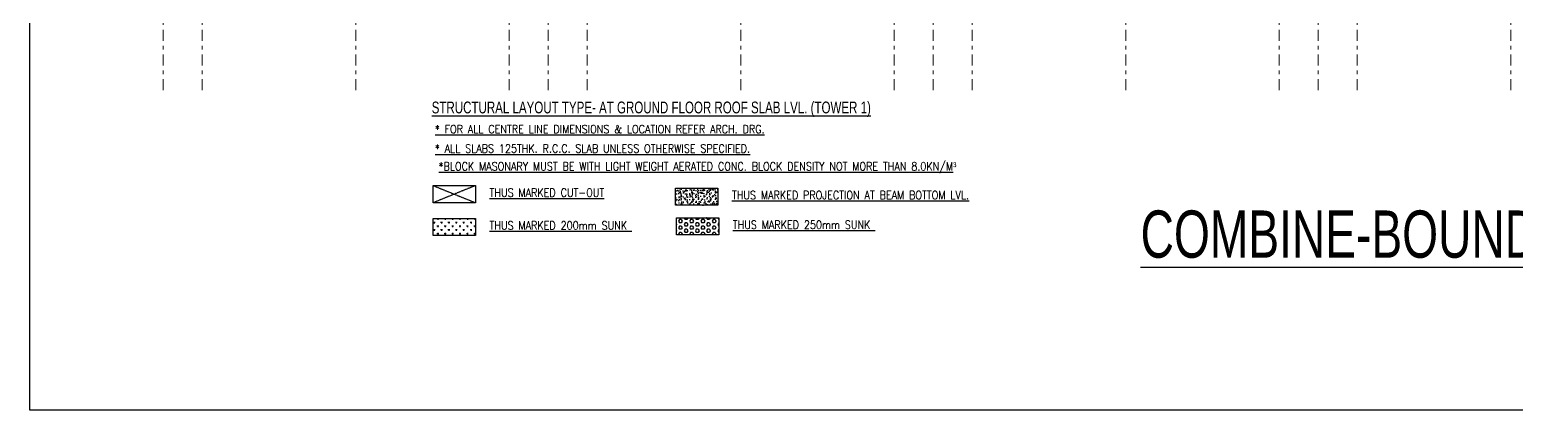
# Model space of a CAD drawing. Header units: millimetres. Extents: x 1078357 to 1340092, y -4684019 to -4550360.
# Drawn here: x 1107926 to 1158313, y -4603717 to -4590830 of the extents above; entities that cross this region are included whole.
import ezdxf

# ---------------------------------------------------------------- set-up
doc = ezdxf.new("R2010")
doc.units = ezdxf.units.MM
doc.linetypes.add('DGN STYLE 7', pattern=[8.34, 3.75, -1.67, 1.25, -1.67])
doc.linetypes.add('HIDDEN', pattern=[0.375, 0.25, -0.125])
for name, color, linetype, lineweight in [('Combine-boundary', 40, 'Continuous', 30), ('GRID LINE', 8, 'Continuous', 0), ('HATCH', 8, 'Continuous', 30)]:
    doc.layers.add(name, color=color, linetype=linetype, lineweight=lineweight)
for name, color, linetype in [('S TEXT', 7, 'Continuous'), ('S-CUTOUT', 8, 'Continuous'), ('S-LEGEND', 7, 'Continuous')]:
    doc.layers.add(name, color=color, linetype=linetype)
doc.styles.add('ROMANS', font='romans.shx', dxfattribs={"width": 0.85})
doc.styles.add('SANSSERIF', font='sas_____.pfb')

msp = doc.modelspace()

# ---------------------------------------------------------------- hatches: boundary and pattern name
at = {"layer": 'HATCH'}
h = msp.add_hatch(dxfattribs=at)
h.set_pattern_fill('AR-SAND', color=8, scale=3, angle=90)
h.set_pattern_definition([(127.5, (383384.53, 40607.85), (-146.8239712, -4.800094), [0, -115.824, 0, -129.54, 0, -123.825]), (97.5, (383384.53, 40607.85), (-215.04753, 134.856985), [0, -62.484, 0, -104.394, 0, -40.005]), (57.5, (383384.53, 40514.12), (-0.4311554, 237.297711), [0, -38.1, 0, -137.16, 0, -179.07]), (47.5, (383384.53, 40514.12), (-66.878797, 229.066936), [0, -19.05, 0, -89.916, 0, -102.87])])
h.paths.add_polyline_path([(1129818.3, -4596190.5), (1131253.9, -4596190.5), (1131253.9, -4596771.9), (1129818.3, -4596771.9)])
at = {"layer": 'HATCH', "ltscale": 1000}
h = msp.add_hatch(dxfattribs=at)
h.set_pattern_fill('CROSS', color=8, scale=500, angle=180)
h.set_pattern_definition([(180, (2600415.19, -4000112.3), (-125, -125), [62.5, -187.5]), (270, (2600383.94, -4000081.05), (125, -125), [62.5, -187.5])])
h.paths.add_polyline_path([(1121599.4, -4597217.2), (1123035, -4597217.2), (1123035, -4597798.6), (1121599.4, -4597798.6)])
h = msp.add_hatch(dxfattribs=at)
h.set_pattern_fill('HEX', color=8, scale=20, angle=180)
h.set_pattern_definition([(180, (1082385.82, -4352431.63), (-1e-14, -109.985226), [63.5, -127]), (300, (1082385.82, -4352431.63), (95.25, 54.992613), [63.5, -127]), (240, (1082322.32, -4352431.63), (95.25, -54.992613), [63.5, -127])])
h.paths.add_polyline_path([(1129845.1, -4597194.6), (1131280.7, -4597194.6), (1131280.7, -4597775.9), (1129845.1, -4597775.9)])

# ---------------------------------------------------------------- linework, layer by layer
at = {"layer": 'Combine-boundary', "ltscale": 700, "elevation": 0}
msp.add_lwpolyline([(1107925.5, -4563794.5), (1209312.4, -4563794.5), (1209312.4, -4603717.1), (1107925.5, -4603717.1)], close=True, dxfattribs=at)
at = {"layer": 'GRID LINE', "linetype": 'DGN STYLE 7', "ltscale": 100, "elevation": 0}
for points in [[(1112450.4, -4592877.8), (1112450.4, -4570606.9)], [(1113775.4, -4592877.8), (1113775.4, -4570606.9)], [(1118975.4, -4592877.8), (1118975.4, -4570606.9)], [(1124175.4, -4592877.8), (1124175.4, -4570606.9)], [(1125500.4, -4592877.8), (1125500.4, -4570606.9)], [(1126825.4, -4592877.8), (1126825.4, -4570606.9)], [(1132025.4, -4592877.8), (1132025.4, -4570606.9)], [(1137225.4, -4592877.8), (1137225.4, -4570606.9)], [(1138550.4, -4592877.8), (1138550.4, -4570606.9)], [(1139875.4, -4592877.8), (1139875.4, -4570606.9)], [(1145075.4, -4592877.8), (1145075.4, -4570606.9)], [(1150275.4, -4592877.8), (1150275.4, -4570606.9)], [(1151600.4, -4592877.8), (1151600.4, -4570606.9)], [(1152925.4, -4592877.8), (1152925.4, -4570606.9)], [(1158125.4, -4592877.8), (1158125.4, -4570606.9)]]:
    msp.add_lwpolyline(points, dxfattribs=at)
at = {"layer": 'S-CUTOUT', "linetype": 'HIDDEN', "ltscale": 50}
for p, q in [((1121599.4, -4596107.7, 0.2), (1123035, -4596689, 0.2)), ((1123035, -4596107.7, 0.2), (1121599.4, -4596689, 0.2))]:
    msp.add_line(p, q, dxfattribs=at)
at = {"layer": 'S-CUTOUT', "ltscale": 1000, "elevation": 0.2}
msp.add_lwpolyline([(1121599.4, -4596107.7), (1123035, -4596107.7), (1123035, -4596689), (1121599.4, -4596689)], close=True, dxfattribs=at)
at = {"layer": 'S-LEGEND', "color": 1, "linetype": 'Continuous', "elevation": 0.2}
for points in [[(1129818.3, -4596190.5), (1131253.9, -4596190.5), (1131253.9, -4596771.9), (1129818.3, -4596771.9)], [(1121599.4, -4597217.2), (1123035, -4597217.2), (1123035, -4597798.6), (1121599.4, -4597798.6)], [(1129845.1, -4597194.6), (1131280.7, -4597194.6), (1131280.7, -4597775.9), (1129845.1, -4597775.9)]]:
    msp.add_lwpolyline(points, close=True, dxfattribs=at)

# ---------------------------------------------------------------- texts
at = {"layer": 'Combine-boundary', "extrusion": (-1.33677e-08, 3.74197e-09, 1), "style": 'SANSSERIF', "width": 0.7}
msp.add_text('%%UCOMBINE-BOUNDARY', height=1600, dxfattribs=at).set_placement((1145580.2, -4598550.8, 0.2))
at = {"layer": 'S TEXT', "color": 1, "extrusion": (-1.33677e-08, 3.74197e-09, 1), "style": 'SANSSERIF', "width": 0.7}
msp.add_text('%%USTRUCTURAL LAYOUT TYPE- AT GROUND FLOOR ROOF SLAB LVL. (TOWER 1)', height=400, dxfattribs=at).set_placement((1121551.4, -4593662.3, 0.2))
at = {"layer": 'S-LEGEND', "color": 0, "linetype": 'Continuous', "style": 'ROMANS', "width": 0.85}
for s, p in [('%%U* FOR ALL CENTRE LINE DIMENSIONS & LOCATION REFER ARCH. DRG.', (1121663.6, -4594336.5, 0.2)), ('%%U* ALL SLABS 125THK. R.C.C. SLAB UNLESS OTHERWISE SPECIFIED.', (1121663.6, -4594994.9, 0.2)), ('%%UTHUS MARKED CUT-OUT', (1123510, -4596487.8, 0.2)), ('%%UTHUS MARKED PROJECTION AT BEAM BOTTOM LVL.', (1131728.9, -4596570.7, 0.2)), ('%%UTHUS MARKED 200mm SUNK ', (1123510, -4597597.3, 0.2)), ('%%UTHUS MARKED 250mm SUNK ', (1131755.7, -4597574.7, 0.2))]:
    msp.add_text(s, height=280.28, dxfattribs=at).set_placement(p)
at = {"layer": 'S-LEGEND', "color": 0, "linetype": 'Continuous', "insert": (1121786.9, -4595689.7, 0.2), "char_height": 280.2804, "width": 26415.119, "attachment_point": 7, "style": 'ROMANS'}
msp.add_mtext('{\\L*BLOCK MASONARY MUST BE WITH LIGHT WEIGHT AERATED CONC. BLOCK DENSITY NOT MORE THAN 8.0KN/M\\fArial|b0|i0|c0|p34;\\l³}', dxfattribs=at)

doc.saveas('drawing.dxf')
